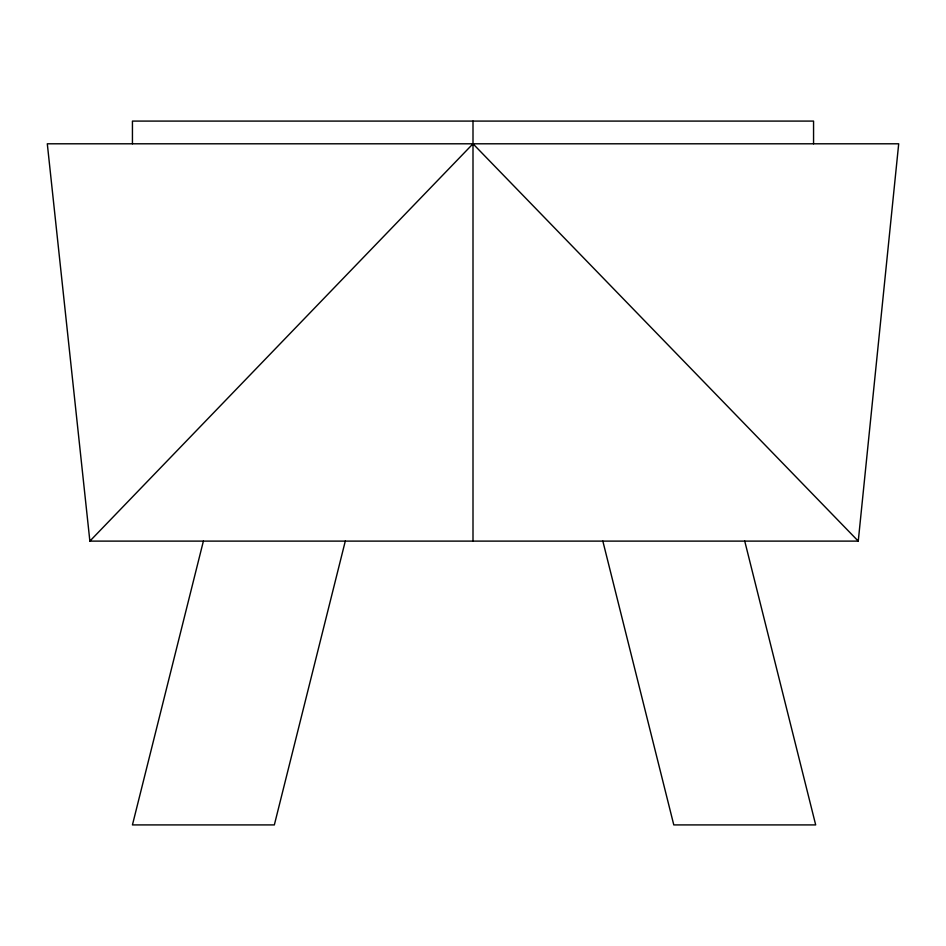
<?xml version="1.0" encoding="UTF-8"?>
<svg xmlns="http://www.w3.org/2000/svg" width="946" height="946" viewBox="0 0 946 946"><rect width="100%" height="100%" fill="white"/><g stroke="black" fill="none" stroke-linecap="round" stroke-linejoin="round"><path stroke-width="1.42" d="M858.259 541.112L898.7 143.792L47.3 143.792L89.87 541.112L858.259 541.112L473 143.792L89.87 541.112M203.39 541.112L132.44 824.912L274.34 824.912L345.29 541.112M744.739 541.112L815.688 824.912L673.788 824.912L602.839 541.112M813.56 143.792L813.56 121.088L132.44 121.088L132.44 143.792M473 121.088L473 541.112"/></g></svg>
